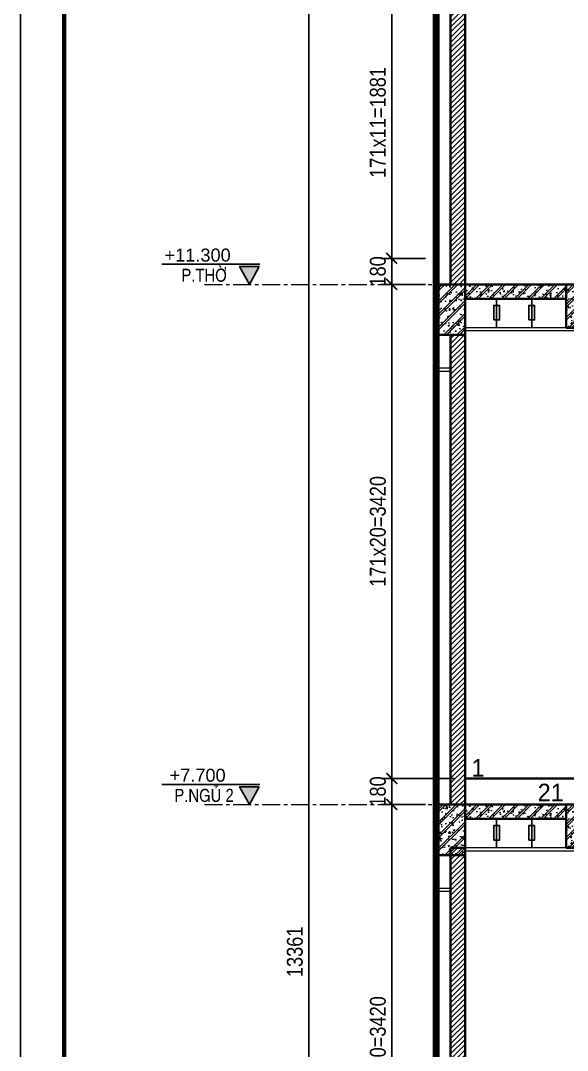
# Model space of a CAD drawing. Header units: inches. Extents: x 236662 to 497023, y -248575 to 81795.
# Drawn here: x 282445 to 286230, y -172512 to -165385 of the extents above; entities that cross this region are included whole.
import ezdxf
from ezdxf.enums import TextEntityAlignment as Align
from ezdxf.xclip import XClip

# ---------------------------------------------------------------- set-up
doc = ezdxf.new("R2010")
doc.units = ezdxf.units.IN
doc.header["$LTSCALE"] = 10
doc.header["$MEASUREMENT"] = 0
doc.header["$XCLIPFRAME"] = 2
doc.linetypes.add('ACAD_ISO02W100', pattern=[15, 12, -3])
doc.linetypes.add('CENTER', pattern=[2, 1.25, -0.25, 0.25, -0.25])
for name, color, linetype, lineweight in [('02. HP_BE TONG', 1, 'Continuous', 35), ('03. HP_TUONG', 2, 'Continuous', 35), ('05. HP_TRUC', 251, 'CENTER', 5), ('06. HP_THAY 1', 134, 'Continuous', 15), ('06. HP_THAY 2', 147, 'Continuous', 13), ('09_HP_HATCH', 8, 'Continuous', 5), ('GHICHU', 7, 'Continuous', 9)]:
    doc.layers.add(name, color=color, linetype=linetype, lineweight=lineweight)
for name, color, linetype in [('07. HP_KY HIEU', 43, 'Continuous'), ('08. HP_DIM', 118, 'Continuous'), ('hach', 7, 'Continuous')]:
    doc.layers.add(name, color=color, linetype=linetype)
doc.layers.add('Tpl_Bound', color=1, linetype='Continuous', plot=False)
doc.styles.add('AVO', font='VAVOB.TTF')
doc.styles.add('BIM STANDARDS', font='VAVOB.TTF')
doc.styles.add('text2', font='VHELVCN.TTF')
doc.styles.add('VN-HELVE', font='VHELVEN.TTF')
doc.dimstyles.new('AL-100 (1-50)', dxfattribs={"dimscale": 0.5, "dimtxt": 220, "dimasz": 150, "dimexe": 150, "dimexo": 150, "dimgap": 80, "dimtad": 1, "dimdec": 0, "dimzin": 9, "dimtxsty": 'text2', "dimblk": 'ARCHTICK', "dimcen": 1, "dimdle": 150, "dimclrd": 256, "dimclre": 256, "dimclrt": 7, "dimadec": 0, "dimazin": 0, "dimtfac": 1, "dimtdec": 0, "dimtix": 1, "dimtmove": 2, "dimatfit": 3, "dimldrblk": 'ARCHTICK', "dimfxl": 1, "dimtolj": 1, "dimtzin": 0, "dimlwd": -1, "dimlwe": -1, "dimarcsym": 0})

# ---------------------------------------------------------------- blocks, each defined once
blk = doc.blocks.new('KHUNG TEN A-3')
at = {"layer": '02. HP_BE TONG', "color": 1, "const_width": 0.5}
blk.add_lwpolyline([(15, 5), (415, 5), (415, 292), (15, 292)], close=True, dxfattribs=at)
at = {"layer": '06. HP_THAY 1'}
blk.add_lwpolyline([(0, 297), (420, 297), (420, 0), (0, 0)], close=True, dxfattribs=at)
at = {"layer": 'Defpoints'}
blk.add_lwpolyline([(0, 0), (420, 0), (420, 297), (0, 297)], close=True, dxfattribs=at)
blk = doc.blocks.new('ÁDASDASDWD')
at = {"layer": '09_HP_HATCH'}
h = blk.add_hatch(dxfattribs=at)
h.set_pattern_fill('CHAU-01', color=256, scale=15, pattern_type=2)
h.set_pattern_definition([(50, (-55376.965, -37444.2), (107.58903, -9.41282), [11.25, -123.75]), (355, (-55376.97, -37444.2), (-20.8127, 112.82882), [9, -99]), (100.4514, (-55368, -37444.99), (86.7764, 103.41593), [9.56103, -105.17132]), (46.1842, (-55376.97, -37414.2), (160.08616, -24.82785), [16.875, -185.625]), (96.6356, (-55363.62, -37416.27), (140.1994, 146.11768), [14.34154, -157.75695]), (351.1842, (-55376.97, -37414.2), (140.1993, 146.1178), [13.5, -148.5]), (21, (-55361.965, -37421.7), (89.53606, -60.39283), [11.25, -123.75]), (326, (-55361.97, -37421.7), (36.4973, 108.7725), [9, -99]), (71.4514, (-55354.5, -37426.73), (126.0334, 48.37957), [9.56103, -105.17132]), (37.5, (-55376.965, -37444.2), (1.823978, 49.934078), [0, -97.8, 0, -100.5, 0, -99.375]), (7.5, (-55376.965, -37444.2), (39.46043, 59.161757), [0, -57.3, 0, -95.55, 0, -37.875]), (327.5, (-55410.415, -37444.2), (80.073365, -3.38323), [0, -37.5, 0, -117, 0, -155.25]), (317.5, (-55425.415, -37444.2), (87.477925, 15.01575), [0, -48.75, 0, -77.7, 0, -110.25]), (45, (-55376.965, -37444.2), (-45.07806, 45.07806), []), (45, (-55376.965, -37425.827), (-45.07806, 45.07806), [])])
h.paths.add_polyline_path([(-100, -350), (100, -350), (100, 0), (-100, 0)])
at = {"layer": '02. HP_BE TONG'}
blk.add_lwpolyline([(-100, -350), (100, -350), (100, 0), (-100, 0)], close=True, dxfattribs=at)
blk = doc.blocks.new('MATCAT 1-1')
at = {"layer": '09_HP_HATCH'}
h = blk.add_hatch(dxfattribs=at)
h.set_pattern_fill('ANSI31', color=8, scale=200)
h.paths.add_polyline_path([(-10900, 15000), (-11000, 15000), (-11000, 11500), (-10900, 11500)])
h.paths.add_polyline_path([(-9400, 14750), (-9500, 14750), (-9500, 11500), (-9400, 11500)])
h = blk.add_hatch(dxfattribs=at)
h.set_pattern_fill('CHAU-01', color=256, scale=15, pattern_type=2)
h.set_pattern_definition([(50, (-149686.48, -67441.05), (107.589027, -9.41282), [11.25, -123.75]), (355, (-149686.48, -67441.05), (-20.8127, 112.82882), [9, -99]), (100.4514, (-149677.52, -67441.83), (86.77641, 103.41593), [9.56103, -105.17132]), (46.1842, (-149686.48, -67411.05), (160.08616, -24.82785), [16.875, -185.625]), (96.6356, (-149673.14, -67413.12), (140.1994, 146.11768), [14.34154, -157.75695]), (351.1842, (-149686.48, -67411.05), (140.1993, 146.11779), [13.5, -148.5]), (21, (-149671.48, -67418.55), (89.53606, -60.392834), [11.25, -123.75]), (326, (-149671.48, -67418.55), (36.4973, 108.77251), [9, -99]), (71.4514, (-149664.02, -67423.58), (126.033394, 48.379575), [9.56103, -105.17132]), (37.5, (-149686.483, -67441.05), (1.823978, 49.934078), [0, -97.8, 0, -100.5, 0, -99.375]), (7.5, (-149686.483, -67441.05), (39.46043, 59.161757), [0, -57.3, 0, -95.55, 0, -37.875]), (327.5, (-149719.933, -67441.05), (80.073365, -3.383231), [0, -37.5, 0, -117, 0, -155.25]), (317.5, (-149734.93, -67441.05), (87.477925, 15.015747), [0, -48.75, 0, -77.7, 0, -110.25]), (45, (-149686.483, -67441.05), (-45.078057, 45.078057), []), (45, (-149686.483, -67422.674), (-45.078057, 45.078057), [])])
h.paths.add_polyline_path([(-9400, 11500), (-9400, 11400), (-8700, 11400), (-8700, 11500)])
h = blk.add_hatch(dxfattribs=at)
h.set_pattern_fill('CHAU-01', color=256, scale=15, pattern_type=2)
h.set_pattern_definition([(50, (-63976.965, -25944.2), (107.58903, -9.41282), [11.25, -123.75]), (355, (-63976.97, -25944.2), (-20.8127, 112.82882), [9, -99]), (100.4514, (-63968, -25944.99), (86.7764, 103.41593), [9.56103, -105.17132]), (46.1842, (-63976.97, -25914.2), (160.08616, -24.82785), [16.875, -185.625]), (96.6356, (-63963.62, -25916.27), (140.1994, 146.11768), [14.34154, -157.75695]), (351.1842, (-63976.97, -25914.2), (140.1993, 146.1178), [13.5, -148.5]), (21, (-63961.965, -25921.7), (89.53606, -60.39283), [11.25, -123.75]), (326, (-63961.97, -25921.7), (36.4973, 108.7725), [9, -99]), (71.4514, (-63954.5, -25926.73), (126.0334, 48.37957), [9.56103, -105.17132]), (37.5, (-63976.965, -25944.2), (1.823978, 49.934078), [0, -97.8, 0, -100.5, 0, -99.375]), (7.5, (-63976.965, -25944.2), (39.46043, 59.161757), [0, -57.3, 0, -95.55, 0, -37.875]), (327.5, (-64010.415, -25944.2), (80.073365, -3.38323), [0, -37.5, 0, -117, 0, -155.25]), (317.5, (-64025.415, -25944.2), (87.477925, 15.01575), [0, -48.75, 0, -77.7, 0, -110.25]), (45, (-63976.965, -25944.2), (-45.07806, 45.07806), []), (45, (-63976.965, -25925.827), (-45.07806, 45.07806), [])])
h.paths.add_polyline_path([(-8700, 11199.8), (-8500, 11199.8), (-8500, 11500), (-8700, 11500)])
h = blk.add_hatch(dxfattribs=at)
h.set_pattern_fill('CHAU-01', color=256, scale=15, pattern_type=2)
h.set_pattern_definition([(50, (-150586.48, -67691.05), (107.589027, -9.41282), [11.25, -123.75]), (355, (-150586.48, -67691.05), (-20.8127, 112.82882), [9, -99]), (100.4514, (-150577.52, -67691.83), (86.77641, 103.41593), [9.56103, -105.17132]), (46.1842, (-150586.48, -67661.05), (160.08616, -24.82785), [16.875, -185.625]), (96.6356, (-150573.14, -67663.12), (140.1994, 146.11768), [14.34154, -157.75695]), (351.1842, (-150586.48, -67661.05), (140.1993, 146.11779), [13.5, -148.5]), (21, (-150571.48, -67668.55), (89.53606, -60.392834), [11.25, -123.75]), (326, (-150571.48, -67668.55), (36.4973, 108.77251), [9, -99]), (71.4514, (-150564.02, -67673.58), (126.033394, 48.379575), [9.56103, -105.17132]), (37.5, (-150586.483, -67691.05), (1.823978, 49.934078), [0, -97.8, 0, -100.5, 0, -99.375]), (7.5, (-150586.483, -67691.05), (39.46043, 59.161757), [0, -57.3, 0, -95.55, 0, -37.875]), (327.5, (-150619.933, -67691.05), (80.073365, -3.383231), [0, -37.5, 0, -117, 0, -155.25]), (317.5, (-150634.93, -67691.05), (87.477925, 15.015747), [0, -48.75, 0, -77.7, 0, -110.25]), (45, (-150586.483, -67691.05), (-45.078057, 45.078057), []), (45, (-150586.483, -67672.674), (-45.078057, 45.078057), [])])
h.paths.add_polyline_path([(-10900, 11250), (-10900, 11150), (-9600, 11150), (-9600, 11250)])
h = blk.add_hatch(dxfattribs=at)
h.set_pattern_fill('ANSI31', color=8, scale=200)
h.paths.add_polyline_path([(-10900, 11150), (-11000, 11150), (-11000, 7900), (-10900, 7900)])
h.paths.add_polyline_path([(-9400, 11150), (-9500, 11150), (-9500, 7900), (-9400, 7900)])
h.paths.add_polyline_path([(-10900, 7550), (-11000, 7550), (-11000, 4300), (-10900, 4300)])
h.paths.add_polyline_path([(-9400, 7600), (-9500, 7600), (-9500, 4300), (-9400, 4300)])
h = blk.add_hatch(dxfattribs=at)
h.set_pattern_fill('CHAU-01', color=256, scale=15, pattern_type=2)
h.set_pattern_definition([(50, (-149686.48, -71041.05), (107.589027, -9.41282), [11.25, -123.75]), (355, (-149686.48, -71041.05), (-20.8127, 112.82882), [9, -99]), (100.4514, (-149677.52, -71041.83), (86.77641, 103.41593), [9.56103, -105.17132]), (46.1842, (-149686.48, -71011.05), (160.08616, -24.82785), [16.875, -185.625]), (96.6356, (-149673.14, -71013.12), (140.1994, 146.11768), [14.34154, -157.75695]), (351.1842, (-149686.48, -71011.05), (140.1993, 146.11779), [13.5, -148.5]), (21, (-149671.48, -71018.55), (89.53606, -60.392834), [11.25, -123.75]), (326, (-149671.48, -71018.55), (36.4973, 108.77251), [9, -99]), (71.4514, (-149664.02, -71023.58), (126.033394, 48.379575), [9.56103, -105.17132]), (37.5, (-149686.483, -71041.05), (1.823978, 49.934078), [0, -97.8, 0, -100.5, 0, -99.375]), (7.5, (-149686.483, -71041.05), (39.46043, 59.161757), [0, -57.3, 0, -95.55, 0, -37.875]), (327.5, (-149719.933, -71041.05), (80.073365, -3.383231), [0, -37.5, 0, -117, 0, -155.25]), (317.5, (-149734.93, -71041.05), (87.477925, 15.015747), [0, -48.75, 0, -77.7, 0, -110.25]), (45, (-149686.483, -71041.05), (-45.078057, 45.078057), []), (45, (-149686.483, -71022.674), (-45.078057, 45.078057), [])])
h.paths.add_polyline_path([(-9400, 7900), (-9400, 7800), (-8700, 7800), (-8700, 7900)])
h = blk.add_hatch(dxfattribs=at)
h.set_pattern_fill('CHAU-01', color=256, scale=15, pattern_type=2)
h.set_pattern_definition([(50, (-63976.965, -29544.2), (107.58903, -9.41282), [11.25, -123.75]), (355, (-63976.97, -29544.2), (-20.8127, 112.82882), [9, -99]), (100.4514, (-63968, -29544.99), (86.7764, 103.41593), [9.56103, -105.17132]), (46.1842, (-63976.97, -29514.2), (160.08616, -24.82785), [16.875, -185.625]), (96.6356, (-63963.62, -29516.27), (140.1994, 146.11768), [14.34154, -157.75695]), (351.1842, (-63976.97, -29514.2), (140.1993, 146.1178), [13.5, -148.5]), (21, (-63961.965, -29521.7), (89.53606, -60.39283), [11.25, -123.75]), (326, (-63961.97, -29521.7), (36.4973, 108.7725), [9, -99]), (71.4514, (-63954.5, -29526.73), (126.0334, 48.37957), [9.56103, -105.17132]), (37.5, (-63976.965, -29544.2), (1.823978, 49.934078), [0, -97.8, 0, -100.5, 0, -99.375]), (7.5, (-63976.965, -29544.2), (39.46043, 59.161757), [0, -57.3, 0, -95.55, 0, -37.875]), (327.5, (-64010.415, -29544.2), (80.073365, -3.38323), [0, -37.5, 0, -117, 0, -155.25]), (317.5, (-64025.415, -29544.2), (87.477925, 15.01575), [0, -48.75, 0, -77.7, 0, -110.25]), (45, (-63976.965, -29544.2), (-45.07806, 45.07806), []), (45, (-63976.965, -29525.827), (-45.07806, 45.07806), [])])
h.paths.add_polyline_path([(-8700, 7600), (-8500, 7600), (-8500, 7900), (-8700, 7900)])
h = blk.add_hatch(dxfattribs=at)
h.set_pattern_fill('CHAU-01', color=256, scale=15, pattern_type=2)
h.set_pattern_definition([(50, (-150586.48, -71291.05), (107.589027, -9.41282), [11.25, -123.75]), (355, (-150586.48, -71291.05), (-20.8127, 112.82882), [9, -99]), (100.4514, (-150577.52, -71291.83), (86.77641, 103.41593), [9.56103, -105.17132]), (46.1842, (-150586.48, -71261.05), (160.08616, -24.82785), [16.875, -185.625]), (96.6356, (-150573.14, -71263.12), (140.1994, 146.11768), [14.34154, -157.75695]), (351.1842, (-150586.48, -71261.05), (140.1993, 146.11779), [13.5, -148.5]), (21, (-150571.48, -71268.55), (89.53606, -60.392834), [11.25, -123.75]), (326, (-150571.48, -71268.55), (36.4973, 108.77251), [9, -99]), (71.4514, (-150564.02, -71273.58), (126.033394, 48.379575), [9.56103, -105.17132]), (37.5, (-150586.483, -71291.05), (1.823978, 49.934078), [0, -97.8, 0, -100.5, 0, -99.375]), (7.5, (-150586.483, -71291.05), (39.46043, 59.161757), [0, -57.3, 0, -95.55, 0, -37.875]), (327.5, (-150619.933, -71291.05), (80.073365, -3.383231), [0, -37.5, 0, -117, 0, -155.25]), (317.5, (-150634.93, -71291.05), (87.477925, 15.015747), [0, -48.75, 0, -77.7, 0, -110.25]), (45, (-150586.483, -71291.05), (-45.078057, 45.078057), []), (45, (-150586.483, -71272.674), (-45.078057, 45.078057), [])])
h.paths.add_polyline_path([(-10900, 7650), (-10900, 7550), (-9600, 7550), (-9600, 7650)])
at = {"layer": 'hach'}
h = blk.add_hatch(dxfattribs=at)
h.set_pattern_fill('AR-SAND', color=8, scale=25, angle=45)
h.set_pattern_definition([(82.5, (-9400, 5139), (-35.17533, 32.94818), [0, -38, 0, -42.5, 0, -40.625]), (52.5, (-9400, 5139), (-18.60344, 81.1745), [0, -20.5, 0, -34.25, 0, -13.125]), (12.5, (-9421.744, 5117.256), (54.95073, 55.1508), [0, -12.5, 0, -45, 0, -58.75]), (2.5, (-9421.744, 5117.256), (37.62605, 68.6566), [0, -6.25, 0, -29.5, 0, -33.75])])
h.paths.add_polyline_path([(-9600, 11450), (-10950, 11450), (-10950, 11250), (-9600, 11250)])
h = blk.add_hatch(dxfattribs=at)
h.set_pattern_fill('AR-SAND', color=8, scale=25, angle=45)
h.set_pattern_definition([(82.5, (-9400, 1539), (-35.17533, 32.94818), [0, -38, 0, -42.5, 0, -40.625]), (52.5, (-9400, 1539), (-18.60344, 81.1745), [0, -20.5, 0, -34.25, 0, -13.125]), (12.5, (-9421.744, 1517.256), (54.95073, 55.1508), [0, -12.5, 0, -45, 0, -58.75]), (2.5, (-9421.744, 1517.256), (37.62605, 68.6566), [0, -6.25, 0, -29.5, 0, -33.75])])
h.paths.add_polyline_path([(-9600, 7850), (-10900, 7850), (-10900, 7650), (-9600, 7650)])
at = {"layer": '02. HP_BE TONG'}
for points in [[(-9400, 11500), (-9400, 11400), (-8700, 11400), (-8700, 11500)], [(-8700, 11199.8), (-8500, 11199.8), (-8500, 11500), (-8700, 11500)], [(-10900, 11250), (-10900, 11150), (-9600, 11150), (-9600, 11250)], [(-9400, 7900), (-9400, 7800), (-8700, 7800), (-8700, 7900)], [(-8700, 7600), (-8500, 7600), (-8500, 7900), (-8700, 7900)], [(-10900, 7650), (-10900, 7550), (-9600, 7550), (-9600, 7650)]]:
    blk.add_lwpolyline(points, close=True, dxfattribs=at)
at = {"layer": '03. HP_TUONG'}
for points in [[(-9500, 14750), (-9400, 14750), (-9400, 11500), (-9500, 11500)], [(-9500, 11150), (-9400, 11150), (-9400, 7900), (-9500, 7900)], [(-9400, 7900), (-8500, 7900), (-8500, 8080), (-9400, 8080)], [(-9500, 7600), (-9400, 7600), (-9400, 4300), (-9500, 4300)]]:
    blk.add_lwpolyline(points, close=True, dxfattribs=at)
at = {"layer": '06. HP_THAY 2'}
for p, q in [((-10950, 11450), (-9600, 11450)), ((-10900, 7850), (-9600, 7850))]:
    blk.add_line(p, q, dxfattribs=at)
for points in [[(-9400, 11180), (-8470.8, 11180), (-8500, 11200), (-9400, 11200)], [(-10900, 10899.7), (-9500, 10899.7), (-9500, 10919.7), (-10900, 10919.7)], [(-9400, 7580), (-8459.3, 7580), (-8488.5, 7600), (-9400, 7600)], [(-10900, 7299.7), (-9500, 7299.7), (-9500, 7319.7), (-10900, 7319.7)]]:
    blk.add_lwpolyline(points, close=True, dxfattribs=at)
at = {"layer": '07. HP_KY HIEU'}
for p, q in [((-9181.6, 11200), (-9181.6, 11400)), ((-8939, 11200), (-8939, 11400)), ((-9181.6, 7600), (-9181.6, 7800)), ((-8939, 7600), (-8939, 7800))]:
    blk.add_line(p, q, dxfattribs=at)
for points in [[(-9201.6, 11254.4), (-9161.6, 11254.4), (-9161.6, 11354.4), (-9201.6, 11354.4)], [(-8959, 11254.4), (-8919, 11254.4), (-8919, 11354.4), (-8959, 11354.4)], [(-9201.6, 7654.4), (-9161.6, 7654.4), (-9161.6, 7754.4), (-9201.6, 7754.4)], [(-8959, 7654.4), (-8919, 7654.4), (-8919, 7754.4), (-8959, 7754.4)]]:
    blk.add_lwpolyline(points, close=True, dxfattribs=at)
at = {"layer": '06. HP_THAY 1'}
for p in [(-9500, 11500), (-9500, 7900)]:
    blk.add_blockref('ÁDASDASDWD', p, dxfattribs=at)
at = {"layer": 'GHICHU', "color": 0, "linetype": 'Continuous', "style": 'AVO'}
for s, p in [('1', (-9355.7, 8094)), ('21', (-8897.2, 7923))]:
    blk.add_text(s, height=121, dxfattribs=at).set_placement(p)
blk = doc.blocks.new('_ArchTick')
at = {"color": 0, "linetype": 'ByBlock', "const_width": 0.15}
blk.add_lwpolyline([(-0.5, -0.5), (0.5, 0.5)], dxfattribs=at)
blk = doc.blocks.new('*D463')
at = {"layer": '08. HP_DIM', "transparency": 16777216}
for p, q in [((285014, -174305.2), (285014, -170735.2)), ((285246.5, -170810.2), (284939, -170810.2)), ((285446.5, -174230.2), (284939, -174230.2))]:
    blk.add_line(p, q, dxfattribs=at)
at = {"layer": 'Defpoints', "color": 0, "transparency": 16777216}
for p in [(285014, -170810.2), (285321.5, -170810.2), (285521.5, -174230.2)]:
    blk.add_point(p, dxfattribs=at)
at = {"layer": '08. HP_DIM', "transparency": 16777216, "xscale": 75, "yscale": 75, "zscale": 75}
for p, rotation in [((285014, -170810.2), 90), ((285014, -174230.2), 270)]:
    blk.add_blockref('_ArchTick', p, dxfattribs=dict(at, rotation=rotation))
at = {"layer": '08. HP_DIM', "color": 7, "transparency": 16777216, "insert": (284917.9, -172520.2), "char_height": 110, "attachment_point": 5, "rotation": 90, "style": 'text2'}
blk.add_mtext('\\A1;171x20=3420', dxfattribs=at)
blk = doc.blocks.new('*D464')
at = {"layer": '08. HP_DIM', "transparency": 16777216}
for p, q in [((285014, -170630.2), (285014, -170555.2)), ((285446.5, -170630.2), (284939, -170630.2)), ((285014, -170810.2), (285014, -170630.2)), ((285246.5, -170810.2), (284939, -170810.2)), ((285014, -170810.2), (285014, -170885.2))]:
    blk.add_line(p, q, dxfattribs=at)
at = {"layer": 'Defpoints', "color": 0, "transparency": 16777216}
for p in [(285014, -170630.2), (285521.5, -170630.2), (285321.5, -170810.2)]:
    blk.add_point(p, dxfattribs=at)
at = {"layer": '08. HP_DIM', "transparency": 16777216, "xscale": 75, "yscale": 75, "zscale": 75}
for p, rotation in [((285014, -170630.2), 270), ((285014, -170810.2), 90)]:
    blk.add_blockref('_ArchTick', p, dxfattribs=dict(at, rotation=rotation))
at = {"layer": '08. HP_DIM', "color": 7, "transparency": 16777216, "insert": (284917.9, -170720.2), "char_height": 110, "attachment_point": 5, "rotation": 90, "style": 'text2'}
blk.add_mtext('\\A1;180', dxfattribs=at)
blk = doc.blocks.new('*D465')
at = {"layer": '08. HP_DIM', "transparency": 16777216}
for p, q in [((285014, -170705.2), (285014, -167135.2)), ((285246.5, -167210.2), (284939, -167210.2)), ((285446.5, -170630.2), (284939, -170630.2))]:
    blk.add_line(p, q, dxfattribs=at)
at = {"layer": 'Defpoints', "color": 0, "transparency": 16777216}
for p in [(285014, -167210.2), (285321.5, -167210.2), (285521.5, -170630.2)]:
    blk.add_point(p, dxfattribs=at)
at = {"layer": '08. HP_DIM', "transparency": 16777216, "xscale": 75, "yscale": 75, "zscale": 75}
for p, rotation in [((285014, -167210.2), 90), ((285014, -170630.2), 270)]:
    blk.add_blockref('_ArchTick', p, dxfattribs=dict(at, rotation=rotation))
at = {"layer": '08. HP_DIM', "color": 7, "transparency": 16777216, "insert": (284917.9, -168920.2), "char_height": 110, "attachment_point": 5, "rotation": 90, "style": 'text2'}
blk.add_mtext('\\A1;171x20=3420', dxfattribs=at)
blk = doc.blocks.new('*D466')
at = {"layer": '08. HP_DIM', "transparency": 16777216}
for p, q in [((285014, -167030.2), (285014, -166955.2)), ((285246.5, -167030.2), (284939, -167030.2)), ((285014, -167210.2), (285014, -167030.2)), ((285246.5, -167210.2), (284939, -167210.2)), ((285014, -167210.2), (285014, -167285.2))]:
    blk.add_line(p, q, dxfattribs=at)
at = {"layer": 'Defpoints', "color": 0, "transparency": 16777216}
for p in [(285014, -167030.2), (285321.5, -167030.2), (285321.5, -167210.2)]:
    blk.add_point(p, dxfattribs=at)
at = {"layer": '08. HP_DIM', "transparency": 16777216, "xscale": 75, "yscale": 75, "zscale": 75}
for p, rotation in [((285014, -167030.2), 270), ((285014, -167210.2), 90)]:
    blk.add_blockref('_ArchTick', p, dxfattribs=dict(at, rotation=rotation))
at = {"layer": '08. HP_DIM', "color": 7, "transparency": 16777216, "insert": (284917.9, -167120.2), "char_height": 110, "attachment_point": 5, "rotation": 90, "style": 'text2'}
blk.add_mtext('\\A1;180', dxfattribs=at)
blk = doc.blocks.new('*D467')
at = {"layer": '08. HP_DIM', "transparency": 16777216}
for p, q in [((285014, -167105.2), (285014, -165074.2)), ((285246.5, -165149.2), (284939, -165149.2)), ((285246.5, -167030.2), (284939, -167030.2))]:
    blk.add_line(p, q, dxfattribs=at)
at = {"layer": 'Defpoints', "color": 0, "transparency": 16777216}
for p in [(285014, -165149.2), (285321.5, -165149.2), (285321.5, -167030.2)]:
    blk.add_point(p, dxfattribs=at)
at = {"layer": '08. HP_DIM', "transparency": 16777216, "xscale": 75, "yscale": 75, "zscale": 75}
for p, rotation in [((285014, -165149.2), 90), ((285014, -167030.2), 270)]:
    blk.add_blockref('_ArchTick', p, dxfattribs=dict(at, rotation=rotation))
at = {"layer": '08. HP_DIM', "color": 7, "transparency": 16777216, "insert": (284917.9, -166089.7), "char_height": 110, "attachment_point": 5, "rotation": 90, "style": 'text2'}
blk.add_mtext('\\A1;171x11=1881', dxfattribs=at)
blk = doc.blocks.new('*D468')
at = {"layer": '08. HP_DIM', "transparency": 16777216}
for p, q in [((284439.5, -178585.2), (284439.5, -165074.2)), ((285246.5, -165149.2), (284364.5, -165149.2)), ((285246.5, -178510.2), (284364.5, -178510.2))]:
    blk.add_line(p, q, dxfattribs=at)
at = {"layer": 'Defpoints', "color": 0, "transparency": 16777216}
for p in [(284439.5, -165149.2), (285321.5, -165149.2), (285321.5, -178510.2)]:
    blk.add_point(p, dxfattribs=at)
at = {"layer": '08. HP_DIM', "transparency": 16777216, "xscale": 75, "yscale": 75, "zscale": 75}
for p, rotation in [((284439.5, -165149.2), 90), ((284439.5, -178510.2), 270)]:
    blk.add_blockref('_ArchTick', p, dxfattribs=dict(at, rotation=rotation))
at = {"layer": '08. HP_DIM', "color": 7, "transparency": 16777216, "insert": (284343.3, -171829.7), "char_height": 110, "attachment_point": 5, "rotation": 90, "style": 'text2'}
blk.add_mtext('\\A1;13361', dxfattribs=at)
blk = doc.blocks.new('ghi chu caoi tang')
at = {"ltscale": 100}
blk.add_lwpolyline([(613796, -45420), (612834, -45420)], dxfattribs=at)
at = {"flags": 128}
blk.add_lwpolyline([(613789, -45442), (613597, -45442), (613693, -45617)], close=True, dxfattribs=at)
blk.add_lwpolyline([(613789, -45442), (613597, -45442), (613693, -45617)], close=True, dxfattribs=at)
blk.add_solid([(613693, -45617), (613597, -45442), (613789, -45442)])
blk.add_solid([(613693, -45617), (613597, -45442), (613789, -45442)])
at = {"style": 'BIM STANDARDS'}
for p in [(613089, -45362), (613089, -45707)]:
    blk.add_attdef('COS-VEF', text='', height=177, dxfattribs=at).set_placement(p, align=Align.CENTER)

msp = doc.modelspace()

# ---------------------------------------------------------------- linework, layer by layer
at = {"layer": '05. HP_TRUC', "ltscale": 10}
for p, q in [((283716.7, -167210.2, 11.3), (285521.5, -167210.2, 11.3)), ((283716.7, -167210.2, 11.3), (285521.5, -167210.2, 11.3)), ((283716.7, -170810.2, 11.3), (285521.5, -170810.2, 11.3)), ((283716.7, -170810.2, 11.3), (285521.5, -170810.2, 11.3))]:
    msp.add_line(p, q, dxfattribs=at)
at = {"layer": '07. HP_KY HIEU', "linetype": 'ACAD_ISO02W100', "ltscale": 5, "const_width": 50, "elevation": 11.3}
msp.add_lwpolyline([(285321.5, -163910.2), (289846, -163910.2), (289846, -179071.9), (285321.5, -179071.9)], close=True, dxfattribs=at)
at = {"layer": 'Tpl_Bound', "color": 1}
msp.add_lwpolyline([(282444.6, -186454.4), (282444.6, -160959.6), (300375.7, -160959.6), (300375.7, -186454.4)], close=True, dxfattribs=at)

# ---------------------------------------------------------------- block references
at = {"color": 1, "extrusion": (-2.60012e-09, -0.006863, 0.999976), "xscale": 60.37411910564994, "yscale": 60.37411910564994, "zscale": 60.37411910564994, "rotation": 269.9999565870517}
msp.add_blockref('KHUNG TEN A-3', (282444.6, -160956.9, 949.9), dxfattribs=at)
ref = msp.add_blockref('MATCAT 1-1', (294921.5, -178710.2, 11.3))
XClip(ref).set_block_clipping_path([(-9600.0000000003, -361.7677037538), (-5075.5144995119, 14800)])
ref = msp.add_blockref('ghi chu caoi tang', (-149166.3, -135010.1, 11.3), dxfattribs=dict(xscale=0.705882340669632, yscale=0.7058823555707932, zscale=0.7058823529411761))
ref.add_attrib('COS-VEF', 'P.THÔØ', dxfattribs={"height": 90, "style": 'text2'}).set_placement((283714.4, -167101.7, 11.3), align=Align.TOP_CENTER)
ref.add_attrib('COS-VEF', '+11.300', dxfattribs={"height": 90, "style": 'VN-HELVE'}).set_placement((283670, -167052.4, 11.3), align=Align.CENTER)
ref = msp.add_blockref('ghi chu caoi tang', (-149166.3, -138610.1, 11.3), dxfattribs=dict(xscale=0.705882340669632, yscale=0.7058823555707932, zscale=0.7058823529411761))
ref.add_attrib('COS-VEF', 'P.NGUÛ 2', dxfattribs={"height": 90, "style": 'text2'}).set_placement((283714.4, -170701.7, 11.3), align=Align.TOP_CENTER)
ref.add_attrib('COS-VEF', '+7.700', dxfattribs={"height": 90, "style": 'VN-HELVE'}).set_placement((283670, -170652.4, 11.3), align=Align.CENTER)

# ---------------------------------------------------------------- dimensions: what is measured, and where the dimension line sits
at = {"layer": '08. HP_DIM'}
for base, p1, p2, picture, middle in [((284439.5, -165149.2, 11.3), (285321.5, -178510.2, 11.3), (285321.5, -165149.2, 11.3), '*D468', (284343.3, -171829.7, 11.3)), ((285014, -167030.2, 11.3), (285321.5, -167210.2, 11.3), (285321.5, -167030.2, 11.3), '*D466', (284917.9, -167120.2, 11.3)), ((285014, -170630.2, 11.3), (285321.5, -170810.2, 11.3), (285521.5, -170630.2, 11.3), '*D464', (284917.9, -170720.2, 11.3))]:
    dim = msp.add_linear_dim(base=base, p1=p1, p2=p2, angle=90, dimstyle='AL-100 (1-50)', dxfattribs=at)
    dim.commit()
    dim.dimension.update_dxf_attribs({"geometry": picture, "text_midpoint": middle})
for base, p1, p2, text, picture, middle in [((285014, -165149.2, 11.3), (285321.5, -167030.2, 11.3), (285321.5, -165149.2, 11.3), '171x11=<>', '*D467', (284917.9, -166089.7, 11.3)), ((285014, -167210.2, 11.3), (285521.5, -170630.2, 11.3), (285321.5, -167210.2, 11.3), '171x20=<>', '*D465', (284917.9, -168920.2, 11.3)), ((285014, -170810.2, 11.3), (285521.5, -174230.2, 11.3), (285321.5, -170810.2, 11.3), '171x20=<>', '*D463', (284917.9, -172520.2, 11.3))]:
    dim = msp.add_linear_dim(base=base, p1=p1, p2=p2, angle=90, text=text, dimstyle='AL-100 (1-50)', dxfattribs=at)
    dim.commit()
    dim.dimension.update_dxf_attribs({"geometry": picture, "text_midpoint": middle})

doc.saveas('drawing.dxf')
